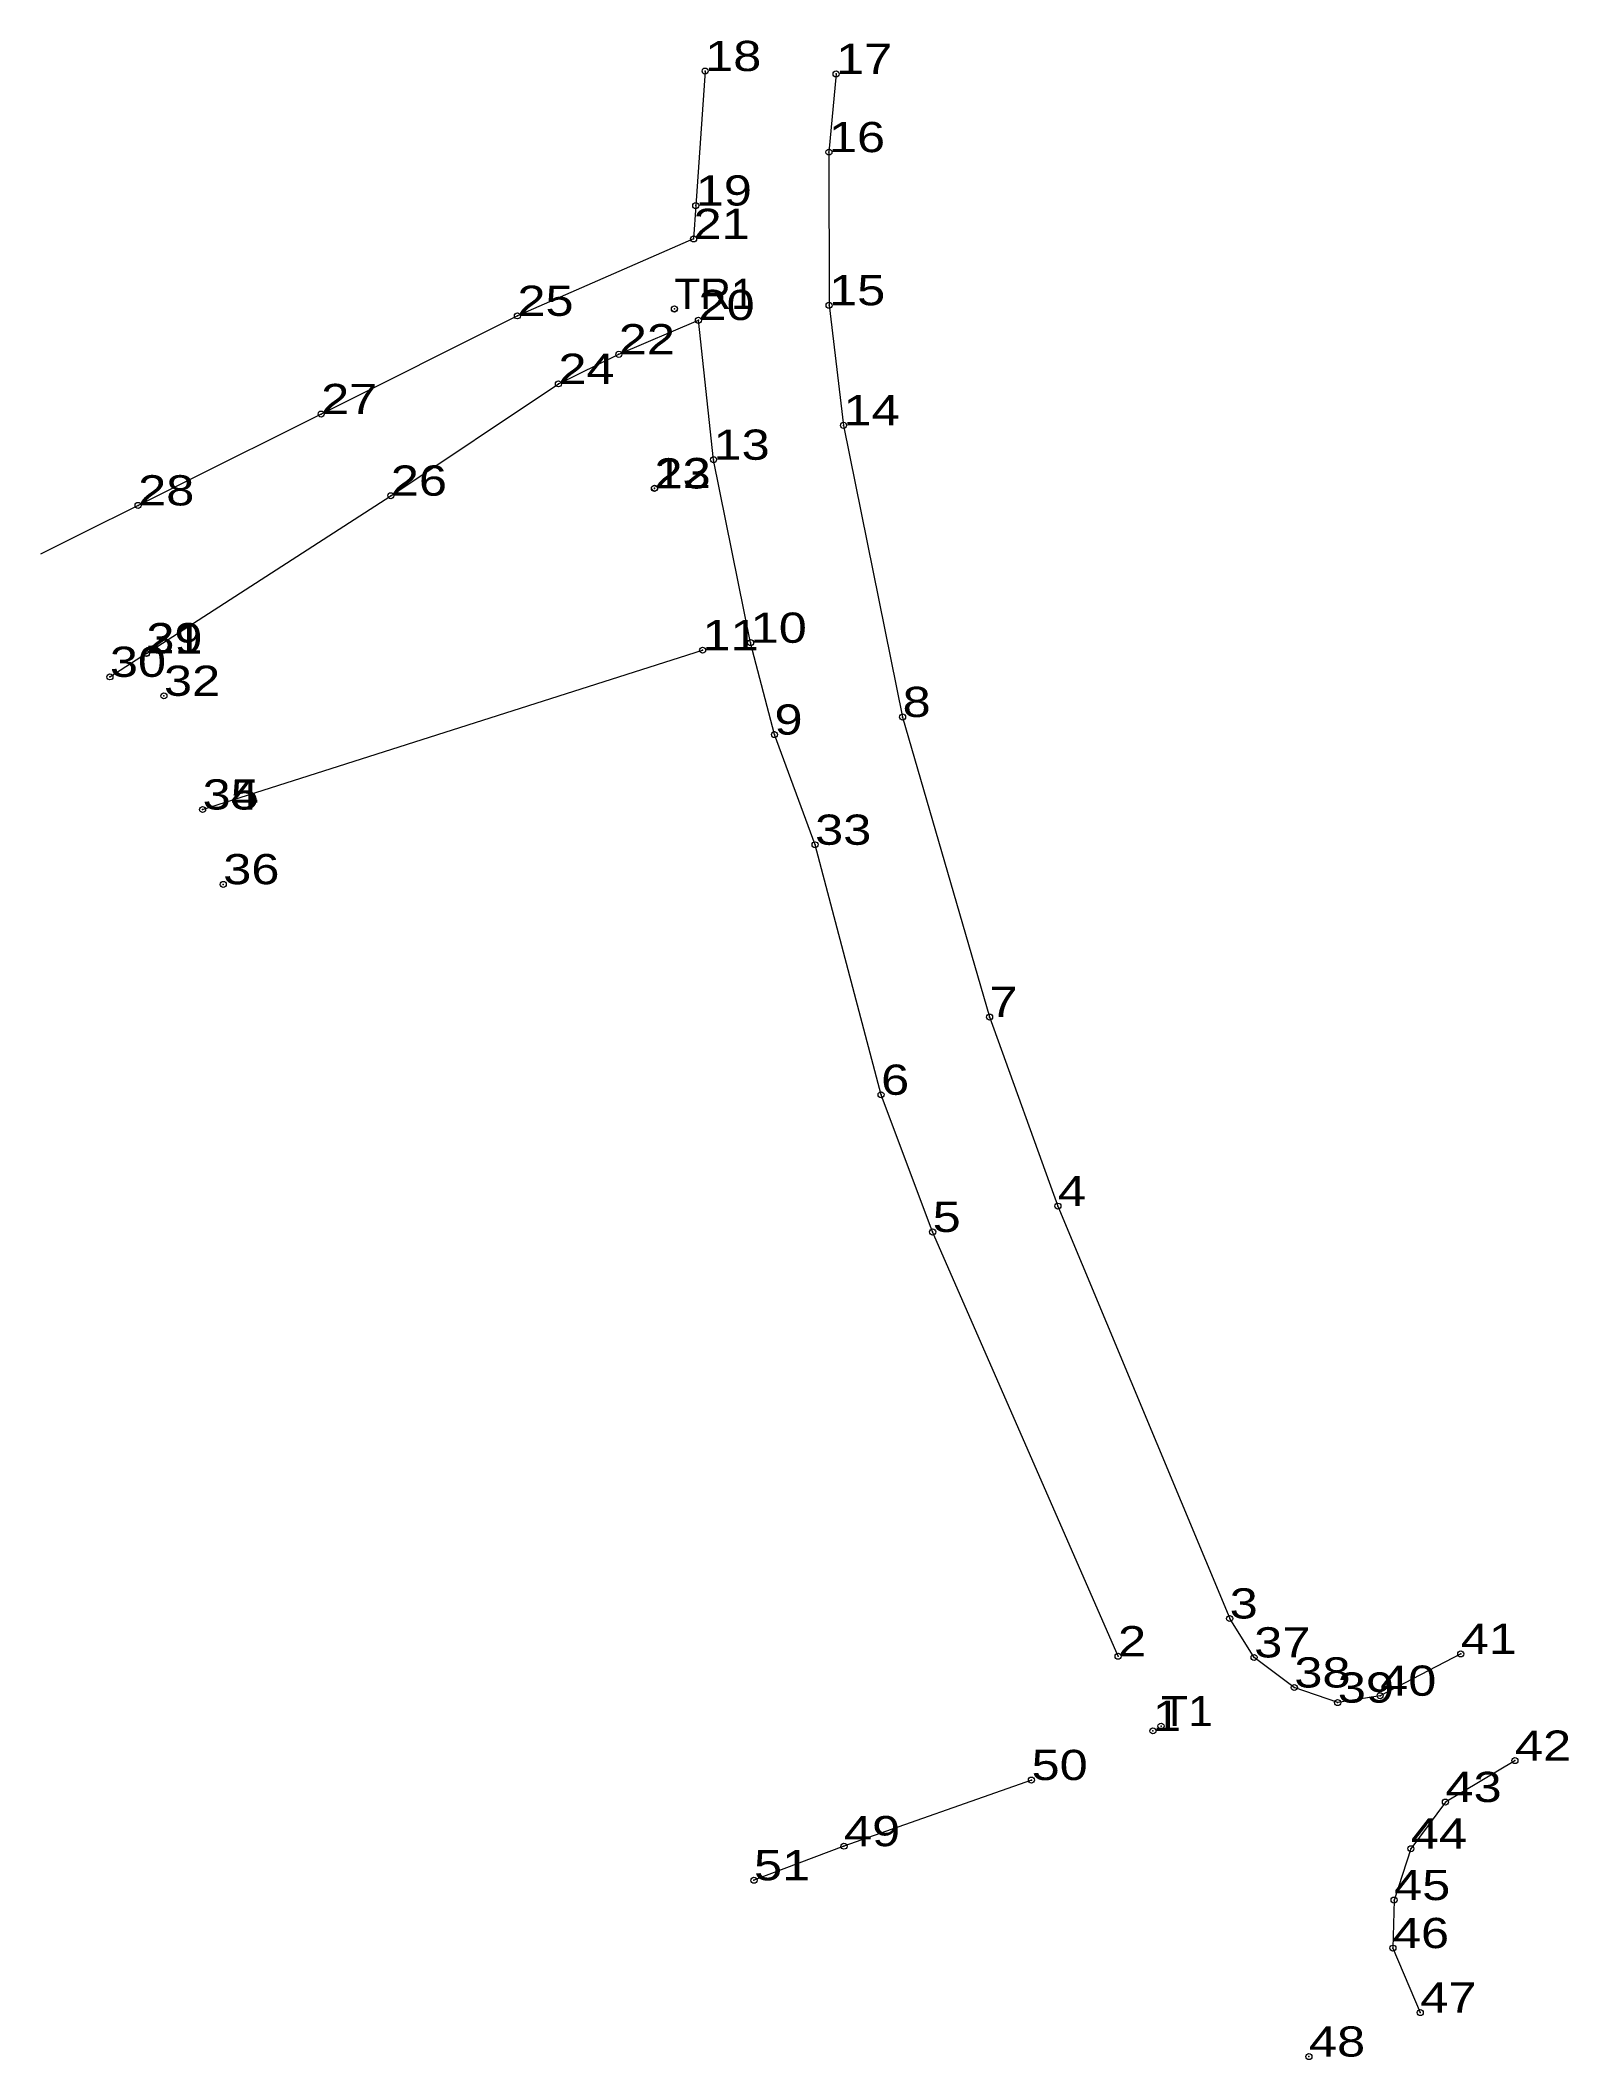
# Model space of a CAD drawing. Header units: metres. Extents: x 536224 to 542501, y 1836370 to 1838240.
# Drawn here: x 536223.7 to 536314.8, y 1838119.3 to 1838239.6 of the extents above.
import ezdxf

# ---------------------------------------------------------------- set-up
doc = ezdxf.new("R2010")
doc.units = ezdxf.units.M
doc.header["$LTSCALE"] = 0.72
doc.header["$PDMODE"] = 32
doc.header["$PDSIZE"] = 0.36
doc.layers.add('32', color=7, linetype='Continuous', lineweight=13)

msp = doc.modelspace()

# ---------------------------------------------------------------- linework, layer by layer
at = {"layer": '32'}
for p, q in [((536227.88, 1838201.65), (536230.05, 1838203.06)), ((536233.4, 1838193.75), (536263.17, 1838203.24))]:
    msp.add_line(p, q, dxfattribs=at)
for points in [[(536263.33, 1838237.73), (536262.77, 1838229.72), (536262.64, 1838227.73), (536252.15, 1838223.15), (536240.46, 1838217.3), (536223.74, 1838208.96)], [(536271.13, 1838237.56), (536270.7, 1838232.9), (536270.71, 1838223.78), (536271.57, 1838216.63), (536275.09, 1838199.26), (536280.27, 1838181.4), (536284.34, 1838170.13), (536294.57, 1838145.57)], [(536230.05, 1838203.04), (536244.61, 1838212.44), (536254.59, 1838219.1), (536258.19, 1838220.86), (536262.93, 1838222.9)], [(536287.92, 1838143.32), (536276.88, 1838168.59), (536273.81, 1838176.76), (536269.88, 1838191.65), (536267.46, 1838198.21), (536266.04, 1838203.68), (536263.83, 1838214.58), (536262.93, 1838222.9)], [(536308.33, 1838143.46), (536303.53, 1838140.97), (536301.01, 1838140.56), (536298.42, 1838141.46), (536296.03, 1838143.25), (536294.57, 1838145.57)], [(536311.56, 1838137.1), (536307.42, 1838134.64), (536305.36, 1838131.86), (536304.36, 1838128.8), (536304.29, 1838125.94), (536305.92, 1838122.1)], [(536282.77, 1838135.95), (536271.6, 1838132.01), (536266.24, 1838129.98)]]:
    msp.add_lwpolyline(points, dxfattribs=at)
for p in [(536263.33, 1838237.73), (536271.13, 1838237.56), (536270.7, 1838232.9), (536262.77, 1838229.72), (536262.64, 1838227.73), (536252.15, 1838223.15), (536261.5, 1838223.57), (536261.5, 1838223.56), (536262.93, 1838222.89), (536270.71, 1838223.78), (536258.19, 1838220.86), (536254.59, 1838219.1), (536240.46, 1838217.3), (536271.57, 1838216.63), (536263.83, 1838214.58), (536244.61, 1838212.44), (536260.31, 1838212.87), (536260.32, 1838212.89), (536229.56, 1838211.86), (536266.04, 1838203.69), (536230.05, 1838203.06), (536230.05, 1838203.04), (536263.18, 1838203.24), (536227.88, 1838201.65), (536231.1, 1838200.52), (536275.09, 1838199.26), (536267.46, 1838198.21), (536233.4, 1838193.75), (536269.88, 1838191.65), (536234.63, 1838189.29), (536280.27, 1838181.39), (536273.81, 1838176.76), (536284.34, 1838170.13), (536276.88, 1838168.59), (536294.57, 1838145.57), (536287.92, 1838143.32), (536296.02, 1838143.25), (536308.33, 1838143.46), (536298.42, 1838141.46), (536301, 1838140.56), (536303.53, 1838140.97), (536290, 1838138.88), (536290.48, 1838139.16), (536311.56, 1838137.11), (536282.76, 1838135.95), (536307.42, 1838134.64), (536271.6, 1838132.01), (536305.36, 1838131.86), (536266.24, 1838129.98), (536304.36, 1838128.8), (536304.29, 1838125.94), (536305.92, 1838122.1), (536299.29, 1838119.48)]:
    msp.add_point(p, dxfattribs=at)

# ---------------------------------------------------------------- texts
for s, width, p in [('18', 1.25, (536263.33, 1838237.73)), ('17', 1.25, (536271.13, 1838237.56)), ('16', 1.25, (536270.7, 1838232.9)), ('19', 1.25, (536262.77, 1838229.72)), ('21', 1.25, (536262.64, 1838227.73)), ('15', 1.25, (536270.71, 1838223.78)), ('25', 1.25, (536252.15, 1838223.15)), ('TR1', 1.05, (536261.5, 1838223.57)), ('TR1', 1.05, (536261.5, 1838223.56)), ('TR1', 1.05, (536261.5, 1838223.56)), ('20', 1.25, (536262.93, 1838222.9)), ('22', 1.25, (536258.19, 1838220.86)), ('24', 1.25, (536254.59, 1838219.1)), ('27', 1.25, (536240.46, 1838217.3)), ('14', 1.25, (536271.57, 1838216.63)), ('13', 1.25, (536263.83, 1838214.58)), ('23', 1.25, (536260.31, 1838212.87)), ('12', 1.25, (536260.32, 1838212.89)), ('28', 1.25, (536229.56, 1838211.86)), ('26', 1.25, (536244.61, 1838212.44)), ('11', 1.25, (536263.17, 1838203.24)), ('10', 1.25, (536266.04, 1838203.68)), ('31', 1.25, (536230.05, 1838203.04)), ('29', 1.25, (536230.05, 1838203.06)), ('30', 1.25, (536227.88, 1838201.65)), ('32', 1.25, (536231.1, 1838200.52)), ('8', 1.25, (536275.09, 1838199.26)), ('9', 1.25, (536267.46, 1838198.21)), ('34', 1.25, (536233.4, 1838193.75)), ('35', 1.25, (536233.4, 1838193.75)), ('33', 1.25, (536269.88, 1838191.65)), ('36', 1.25, (536234.63, 1838189.3)), ('7', 1.25, (536280.27, 1838181.4)), ('6', 1.25, (536273.81, 1838176.76)), ('4', 1.25, (536284.34, 1838170.13)), ('5', 1.25, (536276.88, 1838168.59)), ('3', 1.25, (536294.57, 1838145.57)), ('2', 1.25, (536287.92, 1838143.32)), ('37', 1.25, (536296.03, 1838143.25)), ('41', 1.25, (536308.33, 1838143.46)), ('38', 1.25, (536298.42, 1838141.46)), ('40', 1.25, (536303.53, 1838140.97)), ('39', 1.25, (536301.01, 1838140.56)), ('1', 1.25, (536290, 1838138.88)), ('T1', 1.1, (536290.48, 1838139.16)), ('T1', 1.1, (536290.48, 1838139.16)), ('42', 1.25, (536311.56, 1838137.1)), ('50', 1.25, (536282.77, 1838135.95)), ('43', 1.25, (536307.42, 1838134.64)), ('49', 1.25, (536271.6, 1838132.01)), ('44', 1.25, (536305.36, 1838131.86)), ('51', 1.25, (536266.24, 1838129.98)), ('45', 1.25, (536304.36, 1838128.8)), ('46', 1.25, (536304.29, 1838125.94)), ('47', 1.25, (536305.92, 1838122.1)), ('48', 1.25, (536299.29, 1838119.48))]:
    msp.add_text(s, height=1.8, dxfattribs=dict(at, width=width)).set_placement(p)

doc.saveas('drawing.dxf')
